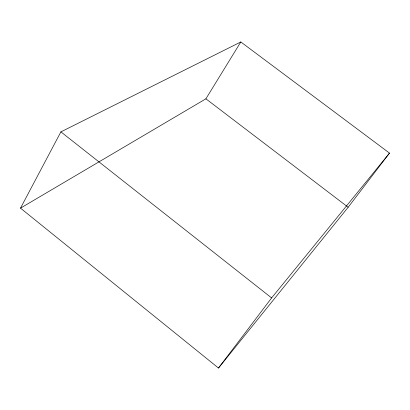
<?xml version="1.0" encoding="UTF-8"?>
<svg xmlns="http://www.w3.org/2000/svg" width="410" height="410" viewBox="0 0 410 410"><rect width="100%" height="100%" fill="white"/><g stroke="black" fill="none" stroke-linecap="round" stroke-linejoin="round"><path stroke-width="0.61" d="M20.5 208.142L60.89 131.871L240.813 41.958L389.5 153.109L348.172 207.25L218.484 368.042L20.5 208.142L205.897 98.815L240.813 41.958M218.484 368.042L271.615 297.926L389.5 153.109M205.897 98.815L348.172 207.25M60.89 131.871L271.615 297.926"/></g></svg>
